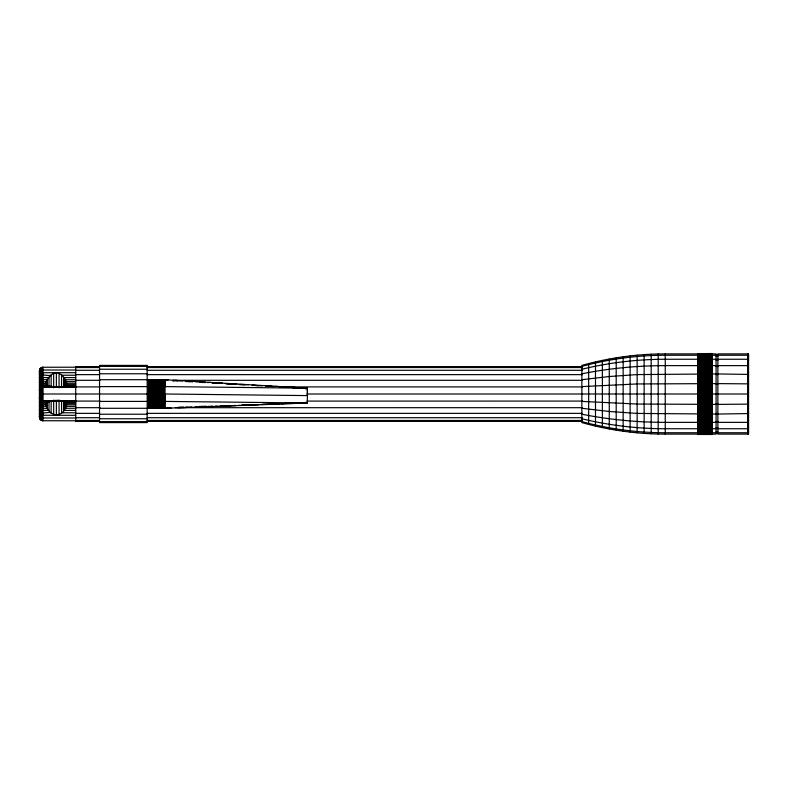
<?xml version="1.0" encoding="UTF-8"?>
<svg xmlns="http://www.w3.org/2000/svg" width="788" height="788" viewBox="0 0 788 788"><rect width="100%" height="100%" fill="white"/><g stroke="black" fill="none" stroke-linecap="round" stroke-linejoin="round"><path stroke-width="1.18" d="M164.564 408.292L165.047 394L307.428 395.596L307.271 402.993L164.564 408.292L164.475 407.691M39.4 371.611L40.129 368.764L42.503 367.257L75.727 367.218M99.948 386.908L42.976 386.947L40.434 387.991L39.4 390.513C41.488 378.989 63.217 393.803 66.714 383.293C65.453 376.989 57.209 368.666 51.161 375.078C48.186 377.482 42.611 385.194 49.211 386.504M748.6 433.154L747.645 434.109L717.878 434.109L717.878 353.891L747.645 353.891L748.6 354.846M748.6 431.814L747.645 432.75L717.878 432.75M39.4 389.134C39.449 385.322 44.502 385.263 47.132 385.736M39.4 373.926L39.873 372.369M748.6 427.904L747.645 428.741L717.878 428.741M39.4 386.356L41.173 383.707L45.95 383.293M39.4 384.485L41.173 382.022L46.433 381.638L46.433 385.174M39.4 377.61C40.395 372.931 48.442 376.467 51.043 375.236M39.4 382.308C39.922 378.772 45.074 379.816 47.349 379.727L47.349 386.869M748.6 421.688L747.645 422.368L717.878 422.368M39.4 379.875C40.434 376.034 46.423 378.191 48.876 377.59M39.4 382.416L39.873 381.51M748.6 413.572L717.878 414.055M39.4 374.32L42.04 372.754L56.155 372.694M164.781 380.299L164.879 379.708L307.428 388.189L307.428 395.596M39.4 371.276L40.434 369.148M45.95 404.707C47.379 399.053 68.172 398.236 66.438 406.145C62.439 418.733 48.6 416.872 45.95 404.707L41.173 404.293L39.4 401.644M39.43 390.07L40.434 388.08L42.503 387.095L75.727 387.066M748.6 404.136L717.878 404.382M39.43 377.285L39.873 376.339M307.33 395.596L307.428 388.189L165.047 386.603L99.544 386.603M185.692 406.943L185.505 407.514L175.291 407.662M39.43 371.109L42.503 370.025L75.727 370.015M191.12 406.756L190.716 407.327L186.697 407.022M39.873 387.538C37.991 386.957 44.029 382.456 46.216 384.662M588.666 363.583L581.869 365.415L581.869 422.585C608.957 430.209 637.088 434.099 665.239 434.109L716.085 434.109L716.085 353.891L665.239 353.891C639.432 353.901 613.645 357.171 588.666 363.583L588.666 424.417M581.869 366.39C609.006 359.013 637.118 355.27 665.239 355.25L716.085 355.25M581.869 369.247C609.124 362.608 637.177 359.279 665.239 359.259L716.085 359.259M305.251 388.385L307.33 388.504L305.37 388.809M581.869 373.788C609.301 368.331 637.265 365.652 665.239 365.632L716.085 365.632M301.095 388.149L302.602 387.903L291.422 387.42M581.869 379.708L609.262 376.516L637.137 374.586L716.085 373.945M165.923 380.171L168.189 379.905M581.869 386.603L637.137 383.953L716.085 383.618M233.957 384.17L236.863 383.992M225.338 383.549L232.982 384.229M177.28 381.018L176.512 380.397L172.542 380.752L182.609 380.762M274.648 386.494L277.021 386.386M207.52 382.554L210.494 382.416M195.917 381.766L198.123 381.688M212.189 383.027L222.551 383.135M178.521 407.199L183.653 407.022M199.078 406.48L206.397 406.224M220.059 405.987L235.563 405.653L234.706 405.229M241.827 404.973L258.622 404.796M261.104 404.539L279.316 404.027L278.942 403.673M283.788 403.505L296.318 403.062M305.114 402.757L307.271 402.993L164.879 401.397M212.267 382.938L217.399 383.332M239.601 384.426L248.506 384.682M278.578 386.78L289.176 387.105M252.042 385.184L262.138 385.903M265.448 385.893L273.456 386.553M697.626 353.645L711.919 353.516L711.919 359.141L697.626 359.141L697.626 353.516M697.626 353.743L711.919 353.674M697.626 354.078L711.919 354.127M697.626 354.216L711.919 354.206M697.626 354.364L711.919 354.354M697.626 354.551L711.919 354.62M697.626 354.699L711.919 354.767M697.626 354.896L711.919 354.945M697.626 355.043L711.919 355.043M716.085 355.083L717.878 355.083M717.878 355.25L747.645 355.25L748.6 356.186M697.626 355.349L711.919 355.467M697.626 355.605L711.919 355.605M697.626 355.772L711.919 355.772M697.626 355.949L711.919 355.949M697.626 356.166L711.919 356.196M697.626 356.343L711.919 356.363M716.085 356.412L717.878 356.412M697.626 356.609L711.919 356.609M697.626 356.767L711.919 356.767M697.626 356.944L711.919 356.944M697.626 357.171L711.919 357.2M697.626 357.368L711.919 357.348M697.626 357.466L711.919 357.604M697.626 357.772L711.919 357.772M697.626 357.949L711.919 357.949M697.626 358.205L711.919 358.461M697.626 358.609L711.919 358.609M697.626 358.767L711.919 358.767M697.626 358.944L711.919 358.944M717.878 359.259L747.645 359.259L748.6 360.096M697.626 359.633L711.919 359.633M697.626 359.761L711.919 359.761M697.626 359.919L711.919 359.919M697.626 360.086L711.919 360.086M697.626 360.274L711.919 360.274M716.085 360.303L717.878 360.303M697.626 360.471L711.919 360.471M697.626 361.219L711.919 361.111M697.626 361.357L711.919 361.357M697.626 361.505L711.919 361.505M697.626 361.682L711.919 361.682M697.626 361.869L711.919 361.869M697.626 362.056L711.919 362.056M697.626 362.815L711.919 362.815M697.626 362.943L711.919 362.943M697.626 363.101L711.919 363.101M697.626 363.268L711.919 363.268M697.626 363.455L711.919 363.455M697.626 363.652L711.919 363.652M697.626 364.164L711.919 364.154L711.919 365.435L697.626 365.435L697.626 364.164L711.919 364.292M697.626 364.401L711.919 364.401M697.626 364.539L711.919 364.539M697.626 364.686L711.919 364.686M697.626 364.864L711.919 364.864M697.626 365.051L711.919 365.051M697.626 365.238L711.919 365.238M717.878 365.632L747.645 365.632L748.6 366.312M697.626 366.075L711.919 366.075M697.626 366.193L711.919 366.193M99.544 366.381L147.179 366.381M697.626 366.341L711.919 366.341M99.091 366.617L75.727 366.617L75.727 421.383L99.091 421.383M147.051 366.617L582.43 366.617M697.626 366.509L711.919 366.509M716.085 366.489L717.878 366.489M697.626 366.696L711.919 366.696M697.626 366.883L711.919 366.883M697.626 367.08L711.919 367.08M697.626 367.277L711.919 367.277M75.727 367.553L99.091 367.553M147.051 367.553L582.43 367.553M697.626 368.055L711.919 367.986M697.626 368.272L711.919 368.144M697.626 368.42L711.919 368.42M697.626 368.587L711.919 368.587M697.626 368.764L711.919 368.764M697.626 368.961L711.919 368.961M99.544 369.237L147.179 369.237M697.626 369.158L711.919 369.158M697.626 369.355L711.919 369.355M711.919 370.055L697.626 370.015L697.626 371.611L711.919 371.611L711.919 370.015M697.626 370.124L711.919 370.222M75.727 370.291L99.091 370.291M147.051 370.291L582.43 370.291M697.626 370.34L711.919 370.34M697.626 370.488L711.919 370.488M697.626 370.656L711.919 370.656M697.626 370.833L711.919 370.833M697.626 371.03L711.919 371.03M697.626 371.227L711.919 371.227M697.626 371.424L711.919 371.424M697.626 372.202L711.919 372.094L711.919 373.689L697.626 373.689L697.626 372.094M697.626 372.291L711.919 372.291M697.626 372.419L711.919 372.419M56.588 372.694L75.727 372.694M697.626 372.566L711.919 372.566M697.626 372.734L711.919 372.734M697.626 372.911L711.919 372.911M697.626 373.098L711.919 373.098M697.626 373.295L711.919 373.295M697.626 373.492L711.919 373.492M99.544 373.778L147.179 373.778M717.878 373.945L748.6 374.428M711.919 374.359L697.626 374.221L697.626 376.083L711.919 376.083L711.919 374.221M697.626 374.467L711.919 374.467M75.727 374.635L99.091 374.635M147.051 374.635L582.43 374.635M697.626 374.605L711.919 374.605M716.085 374.546L717.878 374.546M697.626 374.763L711.919 374.763M697.626 374.94L711.919 374.94M697.626 375.127L711.919 375.127M61.7 375.236L75.727 375.236M697.626 375.324L711.919 375.324M697.626 375.521L711.919 375.521M697.626 375.718L711.919 375.718M697.626 375.906L711.919 375.906M711.919 376.634L697.626 376.634L697.626 378.496L711.919 378.496L711.919 376.634L697.626 376.772M697.626 376.881L711.919 376.881M697.626 377.019L711.919 377.019M697.626 377.186L711.919 377.186M697.626 377.353L711.919 377.353M75.727 377.59L63.867 377.59L63.867 387.312M697.626 377.55L711.919 377.55M697.626 377.738L711.919 377.738M697.626 377.935L711.919 377.935M697.626 378.132L711.919 378.132M697.626 378.319L711.919 378.319M697.626 379.186L711.919 379.186M697.626 379.294L711.919 379.432M697.626 379.599L711.919 379.599M75.727 379.727L65.394 379.727L65.394 386.869M99.544 379.708L165.047 379.708L165.047 408.292L99.544 408.292M697.626 379.767L711.919 379.767M697.626 379.964L711.919 379.964M697.626 380.151L711.919 380.151M75.727 380.309L99.948 380.309M172.996 380.309L582.43 380.309M697.626 380.348L711.919 380.348M697.626 380.545L711.919 380.545M697.626 380.732L711.919 380.732M711.919 381.51L697.626 381.461L697.626 383.323L711.919 383.323L711.919 381.461M75.727 381.638L66.31 381.638L66.32 385.332M697.626 381.599L711.919 381.717M697.626 381.855L711.919 381.855M697.626 382.013L711.919 382.013M697.626 382.19L711.919 382.19M697.626 382.377L711.919 382.377M697.626 382.574L711.919 382.574M697.626 382.771L711.919 382.771M697.626 382.958L711.919 382.958M697.626 383.145L711.919 383.145M66.714 383.293L75.727 383.293M717.878 383.618L748.6 383.864M697.626 384.012L711.919 383.914L711.919 385.913L697.626 385.913L697.626 383.914M716.085 383.933L717.878 383.933M697.626 384.14L711.919 384.14M697.626 384.298L711.919 384.298M697.626 384.465L711.919 384.465M66.527 384.662L75.727 384.662M697.626 384.652L711.919 384.652M697.626 384.839L711.919 384.839M697.626 385.036L711.919 385.036M697.626 385.233L711.919 385.233M697.626 385.421L711.919 385.421M697.626 385.608L711.919 385.608M65.601 385.736L75.727 385.736M697.626 385.765L711.919 385.765M63.532 386.504L75.727 386.504M697.626 386.603L711.919 386.603M697.626 386.731L711.919 386.731M278.735 386.908L582.43 386.918M697.626 386.888L711.919 386.888M697.626 387.056L711.919 387.056M697.626 387.243L711.919 387.243M697.626 387.43L711.919 387.43M697.626 387.627L711.919 387.627M697.626 387.824L711.919 387.824M697.626 388.021L711.919 388.021M697.626 388.198L711.919 388.198M697.626 388.356L711.919 388.356M697.626 389.193L711.919 389.193M697.626 389.321L711.919 389.321M697.626 389.479L711.919 389.479M697.626 389.646L711.919 389.646M697.626 389.833L711.919 389.833M697.626 390.021L711.919 390.021M697.626 390.218L711.919 390.218M697.626 390.415L711.919 390.415M697.626 390.602L711.919 390.602M697.626 390.789L711.919 390.789M711.919 390.946L697.626 391.094L697.626 389.095L711.919 389.095L711.919 391.094M697.626 391.784L711.919 391.912M697.626 392.069L711.919 392.069M697.626 392.237L711.919 392.237M697.626 392.424L711.919 392.424M697.626 392.611L711.919 392.611M697.626 392.808L711.919 392.808M697.626 393.005L711.919 393.005M697.626 393.202L711.919 393.202M697.626 393.379L711.919 393.379M697.626 393.537L711.919 393.537M39.4 394L165.047 394M307.015 394L748.59 394M697.626 394.443L711.919 394.443M697.626 394.611L711.919 394.611M697.626 394.788L711.919 394.788M697.626 394.975L711.919 394.975M697.626 395.172L711.919 395.172M697.626 395.369L711.919 395.369M697.626 395.566L711.919 395.566M697.626 395.753L711.919 395.753M697.626 395.921L711.919 395.921M697.626 396.069L711.919 396.069M711.919 396.197L697.626 396.305L697.626 394.305L711.919 394.305L711.919 396.305M697.626 397.044L711.919 397.044M697.626 397.201L711.919 397.201M697.626 397.379L711.919 397.379M697.626 397.576L711.919 397.576M697.626 397.763L711.919 397.763M697.626 397.97L711.919 397.97M697.626 398.157L711.919 398.157M697.626 398.344L711.919 398.344M697.626 398.511L711.919 398.511M697.626 398.659L711.919 398.787M711.919 399.624L697.626 399.486L697.626 401.486L711.919 401.486L711.919 399.486M697.626 399.792L711.919 399.792M697.626 399.969L711.919 399.969M697.626 400.156L711.919 400.156M697.626 400.353L711.919 400.353M697.626 400.55L711.919 400.55M697.626 400.747L711.919 400.747M75.727 400.934L42.503 400.905L40.434 400.009L39.4 397.487C39.006 402.579 46.167 401.949 49.211 401.496M697.626 400.934L711.919 400.934M99.948 401.092L42.976 401.053L41.173 400.57L39.43 397.93M307.015 401.092L582.43 401.082M697.626 401.102L711.919 401.102M697.626 401.25L711.919 401.25M99.544 401.397L165.047 401.397M697.626 401.378L711.919 401.378M63.532 401.496L75.727 401.496M47.132 402.264C44.502 402.737 39.449 402.678 39.4 398.866M65.601 402.264L75.727 402.264M697.626 402.225L711.919 402.225M697.626 402.382L711.919 402.382M697.626 402.56L711.919 402.56M697.626 402.757L711.919 402.757M697.626 402.944L711.919 402.944M697.626 403.141L711.919 403.141M46.216 403.338C44.158 405.406 38.07 401.299 39.873 400.462M66.527 403.338L75.727 403.338M697.626 403.338L711.919 403.338M697.626 403.525L711.919 403.525M697.626 403.692L711.919 403.692M697.626 403.84L711.919 403.84M697.626 403.968L711.919 403.968M716.085 404.067L717.878 404.067M716.085 404.382L637.137 404.047L581.869 401.397M66.714 404.707L75.727 404.707M697.626 404.835L711.919 404.835M697.626 405.012L711.919 405.012M697.626 405.209L711.919 405.209M697.626 405.406L711.919 405.406M697.626 405.603L711.919 405.603M697.626 405.79L711.919 405.79M697.626 405.968L711.919 405.968M697.626 406.125L711.919 406.125M75.727 406.362L66.31 406.362L66.182 402.727M697.626 406.263L711.919 406.263M711.919 406.381L697.626 406.519L697.626 404.658L711.919 404.658L711.919 406.519M697.626 407.248L711.919 407.248M697.626 407.435L711.919 407.435M697.626 407.623L711.919 407.623M75.727 407.691L99.948 407.691M177.921 407.691L582.43 407.691M697.626 407.82L711.919 407.82M697.626 408.017L711.919 408.017M75.727 408.273L65.394 408.273L65.394 401.131M697.626 408.204L711.919 408.204M697.626 408.381L711.919 408.381M697.626 408.539L711.919 408.539M697.626 408.676L711.919 408.795M697.626 409.661L711.919 409.661M697.626 409.849L711.919 409.849M697.626 410.036L711.919 410.036M697.626 410.233L711.919 410.233M48.876 410.41C46.423 409.809 40.434 411.966 39.4 408.125M75.727 410.41L63.867 410.41L63.867 400.688M697.626 410.43L711.919 410.43M697.626 410.617L711.919 410.617M697.626 410.794L711.919 410.794M697.626 410.952L711.919 410.952M697.626 411.09L711.919 411.09M697.626 411.287L711.919 411.208M697.626 412.075L711.919 412.075M697.626 412.262L711.919 412.262M697.626 412.449L711.919 412.449M51.043 412.764C48.462 411.533 40.385 415.069 39.4 410.39M61.7 412.764L75.727 412.764M697.626 412.656L711.919 412.656M697.626 412.843L711.919 412.843M697.626 413.03L711.919 413.03M697.626 413.207L711.919 413.207M75.727 413.365L99.091 413.365M147.051 413.365L582.43 413.365M697.626 413.365L711.919 413.365M697.626 413.503L711.919 413.503M716.085 413.454L717.878 413.454M697.626 413.759L711.919 413.759L711.919 411.897L697.626 411.897L697.626 413.759L711.919 413.621M716.085 414.055L637.137 413.414L609.262 411.484L581.869 408.292M99.544 414.222L147.179 414.222M697.626 414.488L711.919 414.488M697.626 414.685L711.919 414.685M697.626 414.882L711.919 414.882M697.626 415.069L711.919 415.069M56.155 415.306L42.04 415.246L39.4 413.68M56.588 415.306L75.727 415.306M697.626 415.256L711.919 415.256M697.626 415.414L711.919 415.562M697.626 415.69L711.919 415.69M711.919 415.847L697.626 415.887L697.626 414.291L711.919 414.291L711.919 415.887M697.626 416.556L711.919 416.556M697.626 416.754L711.919 416.754M697.626 416.951L711.919 416.951M697.626 417.147L711.919 417.147M697.626 417.325L711.919 417.325M697.626 417.492L711.919 417.492M697.626 417.64L711.919 417.64M75.727 417.709L99.091 417.709M147.051 417.709L582.43 417.709M697.626 417.857L711.919 417.758M75.727 417.985L42.503 417.975L39.4 416.724M711.919 417.926L697.626 417.965L697.626 416.369L711.919 416.369L711.919 417.965M697.626 418.635L711.919 418.635M99.544 418.763L147.179 418.763M697.626 418.832L711.919 418.832M697.626 419.029L711.919 419.029M697.626 419.216L711.919 419.216M697.626 419.393L711.919 419.393M697.626 419.561L711.919 419.561M697.626 419.709L711.919 419.837M697.626 419.994L711.919 419.925L711.919 418.438L697.626 418.438L697.626 420.034L711.919 420.034M75.727 420.447L99.091 420.447M147.051 420.447L582.43 420.447M39.4 416.389L40.129 419.236L42.503 420.743L75.727 420.782M697.626 420.703L711.919 420.703M697.626 420.9L711.919 420.9M697.626 421.097L711.919 421.097M697.626 421.294L711.919 421.294M147.051 421.383L582.43 421.383M697.626 421.472L711.919 421.472M99.544 421.619L147.179 421.619M697.626 421.639L711.919 421.639M716.085 421.511L717.878 421.511M697.626 421.787L711.919 421.787M697.626 421.905L711.919 421.905M716.085 422.368L665.239 422.368C637.265 422.348 609.301 419.669 581.869 414.212M697.626 422.742L711.919 422.742M697.626 422.939L711.919 422.939M697.626 423.126L711.919 423.126M697.626 423.294L711.919 423.294M697.626 423.451L711.919 423.58M697.626 423.836L711.919 423.816L711.919 422.545L697.626 422.545L697.626 423.816L711.919 423.688M697.626 424.338L711.919 424.338M697.626 424.525L711.919 424.525M697.626 424.712L711.919 424.712M697.626 424.89L711.919 424.89M697.626 425.047L711.919 425.047M697.626 425.175L711.919 425.175M697.626 425.362L711.919 425.362L711.919 424.141L697.626 424.141L697.626 425.412L711.919 425.421M697.626 425.924L711.919 425.924M697.626 426.121L711.919 426.121M697.626 426.308L711.919 426.308M697.626 426.475L711.919 426.475M697.626 426.633L711.919 426.633M697.626 426.761L711.919 426.869M697.626 427.52L711.919 427.52M697.626 427.707L711.919 427.707M716.085 427.697L717.878 427.697M697.626 427.894L711.919 427.894M697.626 428.071L711.919 428.071M697.626 428.219L711.919 428.357M697.626 428.465L711.919 428.465M716.085 428.741L665.239 428.741C637.177 428.721 609.124 425.392 581.869 418.753M697.626 429.046L711.919 429.046M697.626 429.224L711.919 429.224M697.626 429.381L711.919 429.381M697.626 429.627L711.919 429.529M697.626 429.716L711.919 429.795L697.626 429.854M697.626 430.041L711.919 430.041M697.626 430.218L711.919 430.218M697.626 430.386L711.919 430.386M697.626 430.524L711.919 430.642M697.626 431.046L711.919 431.046M697.626 431.223L711.919 431.223M697.626 431.381L711.919 431.381M697.626 431.529L711.919 431.824M716.085 431.588L717.878 431.588M697.626 432.041L711.919 432.041M697.626 432.218L711.919 432.218M697.626 432.385L711.919 432.385M697.626 432.622L711.919 432.523M716.085 432.75L665.239 432.75C637.118 432.73 609.006 428.987 581.869 421.61M697.626 432.819L711.919 432.819M716.085 432.917L717.878 432.917M711.919 433.104L697.626 433.459M697.626 433.469L711.919 433.528M697.626 433.676L711.919 433.774L697.626 433.922M697.626 434.139L711.919 434.257M697.626 434.355L711.919 434.365M305.32 388.179L307.428 388.189M305.045 388.484L307.33 388.504M304.887 402.648L307.172 402.678L305.222 402.333M221.034 405.702L230.106 405.859L228.776 405.436M305.163 402.944L307.271 402.993M242.034 405.111L252.751 405.022L251.766 404.628M262.877 404.234L274.145 404.224L273.682 403.86M298.682 403.062L302.296 403.18M283.838 403.594L297.854 403.338L297.47 403.023M238.232 405.377L240.596 405.465M215.518 406.194L217.843 406.312M195.247 406.972L197.315 407.081M166.711 407.81L171.183 408.046M280.961 403.781L282.981 403.899M185.909 381.52L190.282 381.766M204.319 382.574L199.433 382.298L205.008 382.091L205.54 382.643M226.254 383.835L231.81 384.16M238.774 384.564L244.822 384.908M252.879 385.371L258.494 385.696M265.615 386.1L272.362 386.494M278.686 386.859L286.812 387.322M292.299 387.637L299.992 388.08M198.99 406.588L208.978 406.647L208.85 406.135M209.825 406.224L212.76 406.5L212.021 406.027M192.607 381.904L187.229 381.037M39.873 406.49L39.4 405.584M40.434 418.852L39.43 416.842M39.873 411.661L39.43 410.715M39.873 415.631L39.4 414.074M39.4 405.692C39.922 409.228 45.074 408.184 47.349 408.273L47.349 401.131M39.4 403.515L41.173 405.978L46.433 406.362L46.433 402.826M66.241 402.638L66.369 406.253L66.359 402.56M164.879 379.708L165.047 386.603M748.57 354.6L748.57 433.4M748.403 354.265L748.403 433.735M748.226 354.088L748.226 433.912M748.127 354.019L748.127 433.981M747.891 353.92L747.891 434.08M747.773 353.891L747.773 434.109M747.645 353.891L747.645 434.109M711.919 428.849L711.919 434.483L697.626 434.474L697.626 428.849M665.239 353.891L665.239 434.109M658.197 353.97L658.197 434.03M651.174 354.206L651.174 433.794M644.141 354.61L644.141 433.39M637.137 355.171L637.137 432.829M630.134 355.9L630.134 432.1M623.15 356.787L623.15 431.213M616.196 357.831L616.196 430.169M609.262 359.032L609.262 428.967M602.367 360.392L602.367 427.608M595.492 361.909L595.492 426.091M164.022 379.708L164.022 408.292M163.008 379.708L163.008 408.292M162.023 379.708L162.023 408.292M161.077 379.708L161.077 408.292M160.181 379.708L160.181 408.292M159.343 379.708L159.343 408.292M158.585 379.708L158.585 408.292M157.895 379.708L157.895 408.292M157.304 379.708L157.304 408.292M156.802 379.708L156.802 408.292M156.398 379.708L156.398 408.292M156.113 379.708L156.113 408.292M156.034 379.708L156.034 408.292M155.807 379.708L155.807 408.292M155.443 379.708L155.443 408.292M154.95 379.708L154.95 408.292M154.32 379.708L154.32 408.292M153.571 379.708L153.571 408.292M152.705 379.708L152.705 408.292M151.749 379.708L151.749 408.292M150.705 379.708L150.705 408.292M149.582 379.708L149.582 408.292M148.4 379.708L148.4 408.292M66.438 381.855L66.438 385.499M66.438 402.501L66.438 406.145M63.739 377.363L63.739 386.869M63.739 401.131L63.739 410.637M61.582 375.078L61.582 387.282M61.582 400.718L61.582 412.922M59.07 373.266L59.07 387.903M59.07 400.097L59.07 414.734M56.372 372.635L56.372 387.282M56.372 400.718L56.372 415.365M53.673 373.266L53.673 387.903M53.673 400.097L53.673 414.734M51.161 375.078L51.161 387.282M51.161 400.718L51.161 412.922M49.004 377.363L49.004 386.869M49.004 401.131L49.004 410.637M46.305 381.855L46.305 385.499M46.305 402.501L46.305 406.145M42.976 367.218L42.976 420.782M42.503 367.257L42.503 420.743M42.04 367.356L42.04 420.644M41.597 367.523L41.597 420.477M41.173 367.75L41.173 420.25M40.789 368.035L40.789 419.965M40.434 368.37L40.434 419.63M40.129 368.764L40.129 419.236M39.873 369.188L39.873 418.812M39.666 369.651L39.666 418.349M39.43 370.646L39.43 417.354M711.919 359.446L697.626 359.446L697.626 360.668L711.919 360.668L711.919 359.397M711.919 360.973L697.626 360.983L697.626 362.263L711.919 362.263L711.919 360.983M711.919 362.618L697.626 362.559L697.626 363.849L711.919 363.849L711.919 362.579M147.179 365.405L99.544 365.405L99.544 422.595L147.179 422.595L147.179 365.405M711.919 365.977L697.626 365.908L697.626 367.474L711.919 367.474L711.919 365.868M711.919 367.947L697.626 367.947L697.626 369.542L711.919 369.542L711.919 367.947M711.919 379.048L697.626 379.097L697.626 380.909L711.919 380.909L711.919 379.048M711.919 386.504L697.626 386.504L697.626 388.504L711.919 388.504L711.919 386.504M711.919 391.685L697.626 391.685L697.626 393.685L711.919 393.685L711.919 391.685M711.919 396.896L697.626 396.896L697.626 398.895L711.919 398.895L711.919 396.896M711.919 402.077L697.626 402.077L697.626 404.077L711.919 404.077L711.919 402.077M711.919 407.071L697.626 407.071L697.626 408.933L711.919 408.933L711.919 407.071M711.919 409.484L697.626 409.484L697.626 411.346L711.919 411.346L711.919 409.484M711.919 420.516L697.626 420.516L697.626 422.112L711.919 422.072L711.919 420.516M711.919 425.727L697.626 425.727L697.626 426.998L711.919 426.998L711.919 425.727M711.919 427.323L697.626 427.323L697.626 428.593L711.919 428.593L711.919 427.323M711.919 430.819L697.626 430.79L711.919 430.849M65.66 386.967L65.394 379.727L65.64 386.997"/></g></svg>
